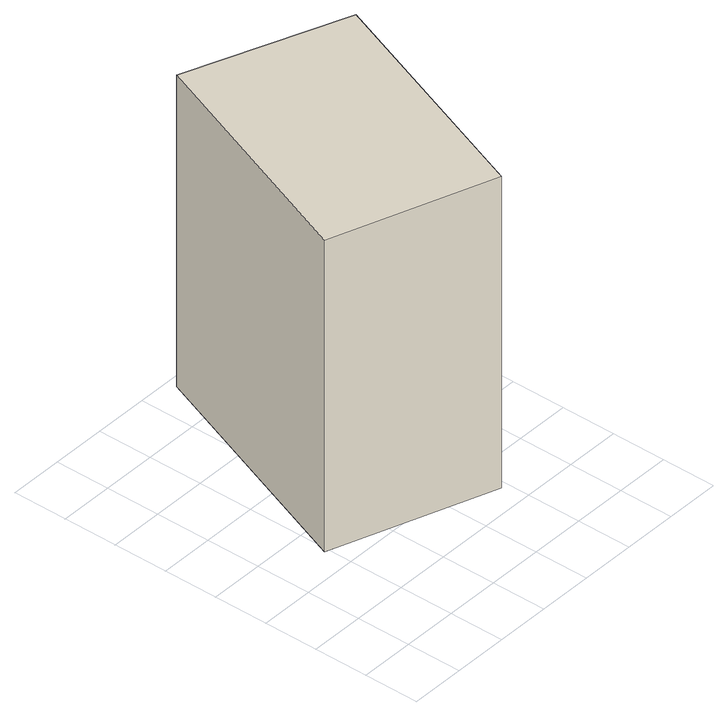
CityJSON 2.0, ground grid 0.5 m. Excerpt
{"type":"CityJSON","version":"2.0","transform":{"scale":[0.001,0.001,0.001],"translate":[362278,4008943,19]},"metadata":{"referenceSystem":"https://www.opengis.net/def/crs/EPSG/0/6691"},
"CityObjects":{
"building1":{"type":"Building","attributes":{"枝番":1,"利根川水系渡良瀬川洪水浸水想定区域（想定最大規模）.規模":"L2","利根川水系渡良瀬川洪水浸水想定区域（想定最大規模）.浸水ランク":"1","利根川水系渡良瀬川洪水浸水想定区域（想定最大規模）.浸水深":0.34,"利根川水系渡良瀬川洪水浸水想定区域（想定最大規模）.継続時間":71.3,"利根川水系利根川洪水浸水想定区域（計画規模）.規模":"L1","利根川水系利根川洪水浸水想定区域（計画規模）.浸水ランク":"3","利根川水系利根川洪水浸水想定区域（計画規模）.浸水深":3.3,"利根川水系利根川洪水浸水想定区域（想定最大規模）.規模":"L2","利根川水系利根川洪水浸水想定区域（想定最大規模）.浸水ランク":"3","利根川水系利根川洪水浸水想定区域（想定最大規模）.浸水深":4.3,"BuildingDetails.prefecture":"10","BuildingDetails.city":"10207"},"geometry":[{"type":"Solid","lod":"1","boundaries":[[[[0,1,2,3]],[[2,4,5,3]],[[1,6,4,2]],[[0,7,6,1]],[[3,5,7,0]],[[4,6,7,5]]]]}]}
},
"vertices":[
[466,1234,260],[1302,3414,260],[2755,2857,260],[1940,717,260],[2755,2857,3260],[1940,717,3260],[1302,3414,3260],[466,1234,3260]
]}
